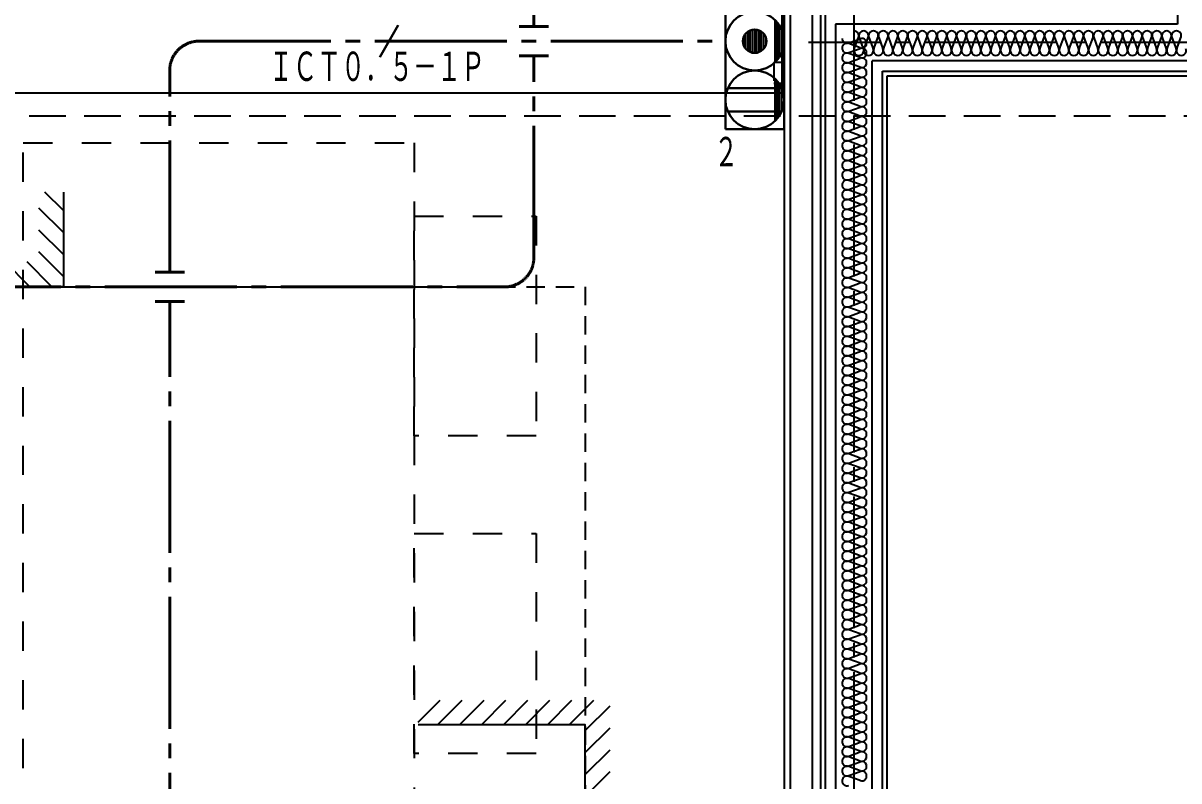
# Model space of a CAD drawing. Header units: millimetres. Extents: x 8300 to 98248, y -10383 to 40000.
# Drawn here: x 27600 to 29965, y 20189 to 21740 of the extents above; entities that cross this region are included whole.
import ezdxf
from ezdxf.enums import TextEntityAlignment as Align

# ---------------------------------------------------------------- set-up
doc = ezdxf.new("R2010")
doc.units = ezdxf.units.MM
doc.header["$LTSCALE"] = 300
for name, pattern in [('CADEWA_LINE5', [1.2, 0.9, -0.1, 0.1, -0.1]), ('CADEWA_LINE6', [2.1, 1.8, -0.1, 0.1, -0.1]), ('DASH-N', [0.375, 0.25, -0.125]), ('DASH-S', [0.2, 0.125, -0.075]), ('HIDDEN3', [0.2, 0.1, -0.1])]:
    doc.linetypes.add(name, pattern=pattern)
for name, color, linetype in [('526EH_Kabe(7)', 7, 'CONTINUOUS'), ('E配T_その他－１', 7, 'CONTINUOUS'), ('K建0_壁', 7, 'CONTINUOUS')]:
    doc.layers.add(name, color=color, linetype=linetype)
doc.styles.add('MS Gothic2', font='msgothic.ttc', dxfattribs={"width": 0.6})
doc.styles.add('txt2', font='txt.shx', dxfattribs={"width": 1.197332, "bigfont": 'extfont2'})

# ---------------------------------------------------------------- blocks, each defined once
blk = doc.blocks.new('ZGroup213', base_point=(29097, 21643))
at = {"layer": '526EH_Kabe(7)', "color": 6, "linetype": 'Continuous', "lineweight": 30}
for p, q in [((29037, 21523), (29037, 21763)), ((29037, 21763), (29157, 21763)), ((29157, 21763), (29157, 21523)), ((29157, 21523), (29037, 21523))]:
    blk.add_line(p, q, dxfattribs=at)
blk = doc.blocks.new('ZGroup214', base_point=(29097, 21583))
at = {"layer": '526EH_Kabe(7)', "color": 6, "linetype": 'Continuous', "lineweight": 30}
for p, q in [((29139, 21540.2), (29139, 21625.8)), ((29042, 21607), (29152, 21607)), ((29042, 21559), (29152, 21559))]:
    blk.add_line(p, q, dxfattribs=at)
at = {"layer": '526EH_Kabe(7)', "color": 6, "linetype": 'Continuous', "lineweight": -3}
for p, q in [((29143.5, 21545.1), (29143.5, 21620.9)), ((29148, 21551.4), (29148, 21614.6)), ((29152.5, 21560.2), (29152.5, 21605.8))]:
    blk.add_line(p, q, dxfattribs=at)
at = {"layer": '526EH_Kabe(7)', "color": 6, "linetype": 'Continuous', "lineweight": 30}
blk.add_circle((29097, 21583), 60, dxfattribs=at)
blk = doc.blocks.new('ZGroup216', base_point=(29097, 21703))
at = {"layer": '526EH_Kabe(7)', "color": 6, "linetype": 'Continuous', "lineweight": 30}
blk.add_line((29139, 21660.2), (29139, 21745.8), dxfattribs=at)
at = {"layer": '526EH_Kabe(7)', "color": 6, "linetype": 'Continuous', "lineweight": -3}
for p, q in [((29143.5, 21665.1), (29143.5, 21740.9)), ((29148, 21671.4), (29148, 21734.6)), ((29074.5, 21694.7), (29074.5, 21711.3)), ((29079, 21687.1), (29079, 21718.9)), ((29083.5, 21683.1), (29083.5, 21722.8)), ((29088, 21680.7), (29088, 21725.2)), ((29092.5, 21679.4), (29092.5, 21726.6)), ((29097, 21679), (29097, 21727)), ((29101.5, 21679.4), (29101.5, 21726.6)), ((29106, 21680.7), (29106, 21725.2)), ((29110.5, 21683.1), (29110.5, 21722.8)), ((29115, 21687.1), (29115, 21718.9)), ((29119.5, 21694.7), (29119.5, 21711.3)), ((29152.5, 21680.2), (29152.5, 21725.8))]:
    blk.add_line(p, q, dxfattribs=at)
at = {"layer": '526EH_Kabe(7)', "color": 6, "linetype": 'Continuous', "lineweight": 30}
for radius in [60, 24]:
    blk.add_circle((29097, 21703), radius, dxfattribs=at)
blk = doc.blocks.new('ZGroup247', base_point=(28304.7, 20348))
at = {"layer": 'E配T_その他－１', "color": 1, "linetype": 'CADEWA_LINE5', "lineweight": 40}
for p, q in [((27960, 21703), (29037, 21703)), ((27900, 21230), (27900, 21643)), ((27900, 19575.6), (27900, 21170)), ((27900, 19053), (27900, 19515.6)), ((27572.3, 18993), (27840, 18993))]:
    blk.add_line(p, q, dxfattribs=at)
at = {"layer": 'E配T_その他－１', "color": 1, "linetype": 'Continuous', "lineweight": 40}
for p, q in [((27930, 21230), (27870, 21230)), ((27930, 21170), (27870, 21170)), ((27870, 19575.6), (27930, 19575.6)), ((27870, 19515.6), (27930, 19515.6))]:
    blk.add_line(p, q, dxfattribs=at)
at = {"layer": 'E配T_その他－１', "color": 1, "linetype": 'CADEWA_LINE5', "lineweight": 40}
for centre, start, end in [((27960, 21643), 90, 180), ((27840, 19053), 270, 0)]:
    blk.add_arc(centre, 60, start, end, dxfattribs=at)
blk = doc.blocks.new('ZGroup248', base_point=(28319.9, 21667.9))
at = {"layer": 'E配T_その他－１', "color": 3, "linetype": 'Continuous', "lineweight": 30}
blk.add_line((28367.7, 21735.5), (28330.2, 21670.5), dxfattribs=at)
at = {"layer": 'E配T_その他－１', "color": 3, "lineweight": -3, "style": 'MS Gothic2', "width": 0.6}
blk.add_text('ＩＣＴ０．５－１Ｐ', height=60, dxfattribs=at).set_placement((28103.3, 21651.6), align=Align.MIDDLE_LEFT)
blk = doc.blocks.new('ZGroup314', base_point=(27532.4, 21126.3))
at = {"layer": 'K建0_壁', "color": 250, "linetype": 'Continuous', "lineweight": -3}
for p, q in [((27682.4, 21356.2), (27644.5, 21394.1)), ((27682.4, 21311.3), (27632.4, 21361.3)), ((27682.4, 21266.4), (27632.4, 21316.4)), ((27682.4, 21221.5), (27632.4, 21271.5)), ((27433.5, 21201), (27383.5, 21251)), ((27478.4, 21201), (27428.4, 21251)), ((27523.3, 21201), (27473.3, 21251)), ((27568.2, 21201), (27518.2, 21251)), ((27613.1, 21201), (27563.1, 21251)), ((27658, 21201), (27608, 21251)), ((27432.4, 21157.2), (27382.4, 21207.2)), ((27432.4, 21112.3), (27382.4, 21162.3)), ((27432.4, 21067.4), (27382.4, 21117.4)), ((27432.4, 21022.5), (27382.4, 21072.5)), ((27432.4, 20977.6), (27382.4, 21027.6)), ((27432.4, 20932.7), (27382.4, 20982.7)), ((27432.4, 20887.8), (27382.4, 20937.8)), ((27416.7, 20858.5), (27382.4, 20892.9))]:
    blk.add_line(p, q, dxfattribs=at)
blk.add_lwpolyline([(27682.4, 21394.1), (27682.4, 21200), (27432.4, 21200), (27432.4, 20858.5)], dxfattribs=at)
blk = doc.blocks.new('ZGroup315', base_point=(28790.8, 20152))
at = {"layer": 'K建0_壁', "color": 250, "linetype": 'Continuous', "lineweight": -3}
for p, q in [((28408.5, 20309.1), (28453.3, 20353.8)), ((28448.2, 20303.8), (28498.2, 20353.8)), ((28493.1, 20303.8), (28543.1, 20353.8)), ((28538, 20303.8), (28588, 20353.8)), ((28582.9, 20303.8), (28632.9, 20353.8)), ((28627.8, 20303.8), (28677.8, 20353.8)), ((28672.7, 20303.8), (28722.7, 20353.8)), ((28717.6, 20303.8), (28767.6, 20353.8)), ((28751, 20292.4), (28801, 20342.4)), ((28751, 20247.5), (28801, 20297.5)), ((28751, 20202.6), (28801, 20252.6)), ((28751, 20157.7), (28801, 20207.7)), ((28751, 20112.8), (28801, 20162.8)), ((28751, 20067.9), (28801, 20117.9)), ((28781.9, 20053.8), (28831.9, 20103.8)), ((28826.8, 20053.8), (28876.8, 20103.8)), ((28871.7, 20053.8), (28921.7, 20103.8)), ((28916.6, 20053.8), (28966.6, 20103.8)), ((28961.5, 20053.8), (29011.5, 20103.8)), ((29006.4, 20053.8), (29056.4, 20103.8)), ((29051.3, 20053.8), (29095.1, 20097.7))]:
    blk.add_line(p, q, dxfattribs=at)
blk.add_lwpolyline([(29095.1, 20053.8), (28750, 20053.8), (28750, 20303.8), (28408.5, 20303.8)], dxfattribs=at)
at = {"layer": 'K建0_壁', "color": 250, "lineweight": -3, "style": 'txt2', "width": 0.859876}
blk.add_text('△CH2300', height=57.6, dxfattribs=at).set_placement((28768.5, 19959.1), align=Align.BOTTOM_LEFT)
blk = doc.blocks.new('ZGroup326', base_point=(25873.5, 19761.4))
at = {"layer": 'E配T_その他－１', "color": 1, "linetype": 'CADEWA_LINE5', "lineweight": 40}
for p, q in [((28645.2, 21733), (28645.2, 21843)), ((28645.2, 21260), (28645.2, 21673)), ((25607.2, 21200), (28585.2, 21200))]:
    blk.add_line(p, q, dxfattribs=at)
at = {"layer": 'E配T_その他－１', "color": 1, "linetype": 'Continuous', "lineweight": 40}
for p, q in [((28675.2, 21733), (28615.2, 21733)), ((28675.2, 21673), (28615.2, 21673))]:
    blk.add_line(p, q, dxfattribs=at)
at = {"layer": 'E配T_その他－１', "color": 1, "linetype": 'CADEWA_LINE5', "lineweight": 40}
blk.add_arc((28585.2, 21260), 60, 270, 0, dxfattribs=at)

msp = doc.modelspace()

# ---------------------------------------------------------------- linework, layer by layer
at = {"layer": 'K建0_壁', "color": 250, "linetype": 'Continuous', "lineweight": -3}
for p, q in [((29962.5, 23412.5), (29962.5, 21737.5)), ((29153, 21597), (29153, 21847)), ((29157, 21843), (29157, 19385)), ((29169.5, 21830.5), (29169.5, 19372.5)), ((29214.5, 21785.5), (29214.5, 19327.5)), ((29241.5, 21758.5), (29241.5, 18616.5)), ((29962.5, 21737.5), (29262.5, 21737.5)), ((29262.5, 21737.5), (29262.5, 18616.5)), ((29289.6, 21699.5), (29312.5, 21708.1)), ((29312.5, 21689.5), (29289.6, 21698.1)), ((29289.6, 21679.5), (29312.5, 21688.1)), ((29300.7, 21687.5), (29309.3, 21710.4)), ((29310.7, 21710.4), (29319.3, 21687.5)), ((29320.7, 21687.5), (29329.3, 21710.4)), ((29330.7, 21710.4), (29339.3, 21687.5)), ((29340.7, 21687.5), (29349.3, 21710.4)), ((29350.7, 21710.4), (29359.3, 21687.5)), ((29360.7, 21687.5), (29369.3, 21710.4)), ((29370.7, 21710.4), (29379.3, 21687.5)), ((29380.7, 21687.5), (29389.3, 21710.4)), ((29390.7, 21710.4), (29399.3, 21687.5)), ((29400.7, 21687.5), (29409.3, 21710.4)), ((29410.7, 21710.4), (29419.3, 21687.5)), ((29420.7, 21687.5), (29429.3, 21710.4)), ((29430.7, 21710.4), (29439.3, 21687.5)), ((29440.7, 21687.5), (29449.3, 21710.4)), ((29450.7, 21710.4), (29459.3, 21687.5)), ((29460.7, 21687.5), (29469.3, 21710.4)), ((29470.7, 21710.4), (29479.3, 21687.5)), ((29480.7, 21687.5), (29489.3, 21710.4)), ((29490.7, 21710.4), (29499.3, 21687.5)), ((29500.7, 21687.5), (29509.3, 21710.4)), ((29510.7, 21710.4), (29519.3, 21687.5)), ((29520.7, 21687.5), (29529.3, 21710.4)), ((29530.7, 21710.4), (29539.3, 21687.5)), ((29540.7, 21687.5), (29549.3, 21710.4)), ((29550.7, 21710.4), (29559.3, 21687.5)), ((29560.7, 21687.5), (29569.3, 21710.4)), ((29570.7, 21710.4), (29579.3, 21687.5)), ((29580.7, 21687.5), (29589.3, 21710.4)), ((29590.7, 21710.4), (29599.3, 21687.5)), ((29600.7, 21687.5), (29609.3, 21710.4)), ((29610.7, 21710.4), (29619.3, 21687.5)), ((29620.7, 21687.5), (29629.3, 21710.4)), ((29630.7, 21710.4), (29639.3, 21687.5)), ((29640.7, 21687.5), (29649.3, 21710.4)), ((29650.7, 21710.4), (29659.3, 21687.5)), ((29660.7, 21687.5), (29669.3, 21710.4)), ((29670.7, 21710.4), (29679.3, 21687.5)), ((29680.7, 21687.5), (29689.3, 21710.4)), ((29690.7, 21710.4), (29699.3, 21687.5)), ((29700.7, 21687.5), (29709.3, 21710.4)), ((29710.7, 21710.4), (29719.3, 21687.5)), ((29720.7, 21687.5), (29729.3, 21710.4)), ((29730.7, 21710.4), (29739.3, 21687.5)), ((29740.7, 21687.5), (29749.3, 21710.4)), ((29750.7, 21710.4), (29759.3, 21687.5)), ((29760.7, 21687.5), (29769.3, 21710.4)), ((29770.7, 21710.4), (29779.3, 21687.5)), ((29780.7, 21687.5), (29789.3, 21710.4)), ((29790.7, 21710.4), (29799.3, 21687.5)), ((29800.7, 21687.5), (29809.3, 21710.4)), ((29810.7, 21710.4), (29819.3, 21687.5)), ((29820.7, 21687.5), (29829.3, 21710.4)), ((29830.7, 21710.4), (29839.3, 21687.5)), ((29840.7, 21687.5), (29849.3, 21710.4)), ((29850.7, 21710.4), (29859.3, 21687.5)), ((29860.7, 21687.5), (29869.3, 21710.4)), ((29870.7, 21710.4), (29879.3, 21687.5)), ((29880.7, 21687.5), (29889.3, 21710.4)), ((29890.7, 21710.4), (29899.3, 21687.5)), ((29900.7, 21687.5), (29909.3, 21710.4)), ((29910.7, 21710.4), (29919.3, 21687.5)), ((29920.7, 21687.5), (29929.3, 21710.4)), ((29930.7, 21710.4), (29939.3, 21687.5)), ((29940.7, 21687.5), (29949.3, 21710.4)), ((29950.7, 21710.4), (29959.3, 21687.5)), ((29960.7, 21687.5), (29969.3, 21710.4)), ((29312.5, 21669.5), (29289.6, 21678.1)), ((29289.6, 21659.5), (29312.5, 21668.1)), ((29312.5, 21649.5), (29289.6, 21658.1)), ((29289.6, 21639.5), (29312.5, 21648.1)), ((30037.5, 21662.5), (29337.5, 21662.5)), ((29337.5, 18641.5), (29337.5, 21662.5)), ((29358.5, 21641.5), (30058.5, 21641.5)), ((29358.5, 18641.5), (29358.5, 21641.5)), ((29312.5, 21629.5), (29289.6, 21638.1)), ((29289.6, 21619.5), (29312.5, 21628.1)), ((29312.5, 21609.5), (29289.6, 21618.1)), ((29289.6, 21599.5), (29312.5, 21608.1)), ((29312.5, 21589.5), (29289.6, 21598.1)), ((29289.6, 21579.5), (29312.5, 21588.1)), ((29312.5, 21569.5), (29289.6, 21578.1)), ((29289.6, 21559.5), (29312.5, 21568.1)), ((29312.5, 21549.5), (29289.6, 21558.1)), ((29289.6, 21539.5), (29312.5, 21548.1)), ((29312.5, 21529.5), (29289.6, 21538.1)), ((29289.6, 21519.5), (29312.5, 21528.1)), ((29312.5, 21509.5), (29289.6, 21518.1)), ((29289.6, 21499.5), (29312.5, 21508.1)), ((29312.5, 21489.5), (29289.6, 21498.1)), ((29289.6, 21479.5), (29312.5, 21488.1)), ((29312.5, 21469.5), (29289.6, 21478.1)), ((29289.6, 21459.5), (29312.5, 21468.1)), ((29312.5, 21449.5), (29289.6, 21458.1)), ((29289.6, 21439.5), (29312.5, 21448.1)), ((29312.5, 21429.5), (29289.6, 21438.1)), ((29289.6, 21419.5), (29312.5, 21428.1)), ((29312.5, 21409.5), (29289.6, 21418.1)), ((29289.6, 21399.5), (29312.5, 21408.1)), ((29312.5, 21389.5), (29289.6, 21398.1)), ((29289.6, 21379.5), (29312.5, 21388.1)), ((29312.5, 21369.5), (29289.6, 21378.1)), ((29289.6, 21359.5), (29312.5, 21368.1)), ((29312.5, 21349.5), (29289.6, 21358.1)), ((29289.6, 21339.5), (29312.5, 21348.1)), ((29312.5, 21329.5), (29289.6, 21338.1)), ((29289.6, 21319.5), (29312.5, 21328.1)), ((29312.5, 21309.5), (29289.6, 21318.1)), ((29289.6, 21299.5), (29312.5, 21308.1)), ((29312.5, 21289.5), (29289.6, 21298.1)), ((29289.6, 21279.5), (29312.5, 21288.1)), ((29312.5, 21269.5), (29289.6, 21278.1)), ((29289.6, 21259.5), (29312.5, 21268.1)), ((29312.5, 21249.5), (29289.6, 21258.1)), ((29289.6, 21239.5), (29312.5, 21248.1)), ((29312.5, 21229.5), (29289.6, 21238.1)), ((29289.6, 21219.5), (29312.5, 21228.1)), ((29312.5, 21209.5), (29289.6, 21218.1)), ((29289.6, 21199.5), (29312.5, 21208.1)), ((29312.5, 21189.5), (29289.6, 21198.1)), ((29289.6, 21179.5), (29312.5, 21188.1)), ((29312.5, 21169.5), (29289.6, 21178.1)), ((29289.6, 21159.5), (29312.5, 21168.1)), ((29312.5, 21149.5), (29289.6, 21158.1)), ((29289.6, 21139.5), (29312.5, 21148.1)), ((29312.5, 21129.5), (29289.6, 21138.1)), ((29289.6, 21119.5), (29312.5, 21128.1)), ((29312.5, 21109.5), (29289.6, 21118.1)), ((29289.6, 21099.5), (29312.5, 21108.1)), ((29312.5, 21089.5), (29289.6, 21098.1)), ((29289.6, 21079.5), (29312.5, 21088.1)), ((29312.5, 21069.5), (29289.6, 21078.1)), ((29289.6, 21059.5), (29312.5, 21068.1)), ((29312.5, 21049.5), (29289.6, 21058.1)), ((29289.6, 21039.5), (29312.5, 21048.1)), ((29312.5, 21029.5), (29289.6, 21038.1)), ((29289.6, 21019.5), (29312.5, 21028.1)), ((29312.5, 21009.5), (29289.6, 21018.1)), ((29289.6, 20999.5), (29312.5, 21008.1)), ((29312.5, 20989.5), (29289.6, 20998.1)), ((29289.6, 20979.5), (29312.5, 20988.1)), ((29312.5, 20969.5), (29289.6, 20978.1)), ((29289.6, 20959.5), (29312.5, 20968.1)), ((29312.5, 20949.5), (29289.6, 20958.1)), ((29289.6, 20939.5), (29312.5, 20948.1)), ((29312.5, 20929.5), (29289.6, 20938.1)), ((29289.6, 20919.5), (29312.5, 20928.1)), ((29312.5, 20909.5), (29289.6, 20918.1)), ((29289.6, 20899.5), (29312.5, 20908.1)), ((29312.5, 20889.5), (29289.6, 20898.1)), ((29289.6, 20879.5), (29312.5, 20888.1)), ((29312.5, 20869.5), (29289.6, 20878.1)), ((29289.6, 20859.5), (29312.5, 20868.1)), ((29312.5, 20849.5), (29289.6, 20858.1)), ((29289.6, 20839.5), (29312.5, 20848.1)), ((29312.5, 20829.5), (29289.6, 20838.1)), ((29289.6, 20819.5), (29312.5, 20828.1)), ((29312.5, 20809.5), (29289.6, 20818.1)), ((29289.6, 20799.5), (29312.5, 20808.1)), ((29312.5, 20789.5), (29289.6, 20798.1)), ((29289.6, 20779.5), (29312.5, 20788.1)), ((29312.5, 20769.5), (29289.6, 20778.1)), ((29289.6, 20759.5), (29312.5, 20768.1)), ((29312.5, 20749.5), (29289.6, 20758.1)), ((29289.6, 20739.5), (29312.5, 20748.1)), ((29312.5, 20729.5), (29289.6, 20738.1)), ((29289.6, 20719.5), (29312.5, 20728.1)), ((29312.5, 20709.5), (29289.6, 20718.1)), ((29289.6, 20699.5), (29312.5, 20708.1)), ((29312.5, 20689.5), (29289.6, 20698.1)), ((29289.6, 20679.5), (29312.5, 20688.1)), ((29312.5, 20669.5), (29289.6, 20678.1)), ((29289.6, 20659.5), (29312.5, 20668.1)), ((29312.5, 20649.5), (29289.6, 20658.1)), ((29289.6, 20639.5), (29312.5, 20648.1)), ((29312.5, 20629.5), (29289.6, 20638.1)), ((29289.6, 20619.5), (29312.5, 20628.1)), ((29312.5, 20609.5), (29289.6, 20618.1)), ((29289.6, 20599.5), (29312.5, 20608.1)), ((29312.5, 20589.5), (29289.6, 20598.1)), ((29289.6, 20579.5), (29312.5, 20588.1)), ((29312.5, 20569.5), (29289.6, 20578.1)), ((29289.6, 20559.5), (29312.5, 20568.1)), ((29312.5, 20549.5), (29289.6, 20558.1)), ((29289.6, 20539.5), (29312.5, 20548.1)), ((29312.5, 20529.5), (29289.6, 20538.1)), ((29289.6, 20519.5), (29312.5, 20528.1)), ((29312.5, 20509.5), (29289.6, 20518.1)), ((29289.6, 20499.5), (29312.5, 20508.1)), ((29312.5, 20489.5), (29289.6, 20498.1)), ((29289.6, 20479.5), (29312.5, 20488.1)), ((29312.5, 20469.5), (29289.6, 20478.1)), ((29289.6, 20459.5), (29312.5, 20468.1)), ((29312.5, 20449.5), (29289.6, 20458.1)), ((29289.6, 20439.5), (29312.5, 20448.1)), ((29312.5, 20429.5), (29289.6, 20438.1)), ((29289.6, 20419.5), (29312.5, 20428.1)), ((29312.5, 20409.5), (29289.6, 20418.1)), ((29289.6, 20399.5), (29312.5, 20408.1)), ((29312.5, 20389.5), (29289.6, 20398.1)), ((29289.6, 20379.5), (29312.5, 20388.1)), ((29312.5, 20369.5), (29289.6, 20378.1)), ((29289.6, 20359.5), (29312.5, 20368.1)), ((29312.5, 20349.5), (29289.6, 20358.1)), ((29289.6, 20339.5), (29312.5, 20348.1)), ((29312.5, 20329.5), (29289.6, 20338.1)), ((29289.6, 20319.5), (29312.5, 20328.1)), ((29312.5, 20309.5), (29289.6, 20318.1)), ((29289.6, 20299.5), (29312.5, 20308.1)), ((29312.5, 20289.5), (29289.6, 20298.1)), ((29289.6, 20279.5), (29312.5, 20288.1)), ((29312.5, 20269.5), (29289.6, 20278.1)), ((29289.6, 20259.5), (29312.5, 20268.1)), ((29312.5, 20249.5), (29289.6, 20258.1)), ((29289.6, 20239.5), (29312.5, 20248.1)), ((29312.5, 20229.5), (29289.6, 20238.1)), ((29289.6, 20219.5), (29312.5, 20228.1)), ((29312.5, 20209.5), (29289.6, 20218.1)), ((29289.6, 20199.5), (29312.5, 20208.1)), ((29312.5, 20189.5), (29289.6, 20198.1))]:
    msp.add_line(p, q, dxfattribs=at)
at = {"layer": 'K建0_壁', "color": 250, "linetype": 'CADEWA_LINE5', "lineweight": -3}
for p, q in [((29300, 21851.2), (29300, 15304.7)), ((31156, 21700), (29207.1, 21700))]:
    msp.add_line(p, q, dxfattribs=at)
at = {"layer": 'K建0_壁', "color": 250, "linetype": 'Continuous', "lineweight": -3, "ltscale": 0.3}
for p, q in [((29232, 18616.5), (29232, 21768)), ((29368, 18641.5), (29368, 21632))]:
    msp.add_line(p, q, dxfattribs=at)
at = {"layer": 'K建0_壁', "color": 250, "linetype": 'DASH-N', "lineweight": -3}
msp.add_line((23000, 21550), (30569.7, 21550), dxfattribs=at)
at = {"layer": 'K建0_壁', "color": 250, "linetype": 'Continuous', "lineweight": -3, "ltscale": 0.3}
msp.add_lwpolyline([(29368, 21632), (30068, 21632), (30068, 23382)], dxfattribs=at)
at = {"layer": 'K建0_壁', "color": 250, "linetype": 'DASH-S', "lineweight": -3}
for points in [[(29157, 21659.5), (29136.5, 21659.5), (29136.5, 21617), (29157, 21617)], [(27250, 21200), (28750, 21200), (28750, 19800), (27250, 19800)]]:
    msp.add_lwpolyline(points, close=True, dxfattribs=at)
at = {"layer": 'K建0_壁', "color": 250, "linetype": 'Continuous', "lineweight": -3}
msp.add_lwpolyline([(27203, 21597), (29132, 21597), (29153, 21597)], dxfattribs=at)
at = {"layer": 'K建0_壁', "color": 250, "linetype": 'HIDDEN3', "lineweight": -3, "ltscale": 2}
for points in [[(28400, 20095), (27600, 20095), (27600, 21495), (28400, 21495)], [(28650, 20895), (28400, 20895), (28400, 21345), (28650, 21345)], [(28650, 20245), (28400, 20245), (28400, 20695), (28650, 20695)]]:
    msp.add_lwpolyline(points, close=True, dxfattribs=at)
at = {"layer": 'K建0_壁', "color": 250, "linetype": 'Continuous', "lineweight": -3}
for centre, start, end in [((29300, 21714), 339.2034, 90), ((29320, 21714), 90, 200.7966), ((29320, 21714), 339.2034, 90), ((29340, 21714), 90, 200.7966), ((29340, 21714), 339.2034, 90), ((29360, 21714), 90, 200.7966), ((29360, 21714), 339.2034, 90), ((29380, 21714), 90, 200.7966), ((29380, 21714), 339.2034, 90), ((29400, 21714), 90, 200.7966), ((29400, 21714), 339.2034, 90), ((29420, 21714), 90, 200.7966), ((29420, 21714), 339.2034, 90), ((29440, 21714), 90, 200.7966), ((29440, 21714), 339.2034, 90), ((29460, 21714), 90, 200.7966), ((29460, 21714), 339.2034, 90), ((29480, 21714), 90, 200.7966), ((29480, 21714), 339.2034, 90), ((29500, 21714), 90, 200.7966), ((29500, 21714), 339.2034, 90), ((29520, 21714), 90, 200.7966), ((29520, 21714), 339.2034, 90), ((29540, 21714), 90, 200.7966), ((29540, 21714), 339.2034, 90), ((29560, 21714), 90, 200.7966), ((29560, 21714), 339.2034, 90), ((29580, 21714), 90, 200.7966), ((29580, 21714), 339.2034, 90), ((29600, 21714), 90, 200.7966), ((29600, 21714), 339.2034, 90), ((29620, 21714), 90, 200.7966), ((29620, 21714), 339.2034, 90), ((29640, 21714), 90, 200.7966), ((29640, 21714), 339.2034, 90), ((29660, 21714), 90, 200.7966), ((29660, 21714), 339.2034, 90), ((29680, 21714), 90, 200.7966), ((29680, 21714), 339.2034, 90), ((29700, 21714), 90, 200.7966), ((29700, 21714), 339.2034, 90), ((29720, 21714), 90, 200.7966), ((29720, 21714), 339.2034, 90), ((29740, 21714), 90, 200.7966), ((29740, 21714), 339.2034, 90), ((29760, 21714), 90, 200.7966), ((29760, 21714), 339.2034, 90), ((29780, 21714), 90, 200.7966), ((29780, 21714), 339.2034, 90), ((29800, 21714), 90, 200.7966), ((29800, 21714), 339.2034, 90), ((29820, 21714), 90, 200.7966), ((29820, 21714), 339.2034, 90), ((29840, 21714), 90, 200.7966), ((29840, 21714), 339.2034, 90), ((29860, 21714), 90, 200.7966), ((29860, 21714), 339.2034, 90), ((29880, 21714), 90, 200.7966), ((29880, 21714), 339.2034, 90), ((29900, 21714), 90, 200.7966), ((29900, 21714), 339.2034, 90), ((29920, 21714), 90, 200.7966), ((29920, 21714), 339.2034, 90), ((29940, 21714), 90, 200.7966), ((29940, 21714), 339.2034, 90), ((29960, 21714), 90, 200.7966), ((29960, 21714), 339.2034, 90), ((29286, 21708.8), 180, 290.7966), ((29286, 21688.8), 69.2034, 180), ((29286, 21688.8), 180, 290.7966), ((29310, 21684), 159.2034, 20.7966), ((29316, 21698.8), 249.2034, 110.7966), ((29316, 21678.8), 249.2034, 110.7966), ((29330, 21684), 159.2034, 20.7966), ((29350, 21684), 159.2034, 20.7966), ((29370, 21684), 159.2034, 20.7966), ((29390, 21684), 159.2034, 20.7966), ((29410, 21684), 159.2034, 20.7966), ((29430, 21684), 159.2034, 20.7966), ((29450, 21684), 159.2034, 20.7966), ((29470, 21684), 159.2034, 20.7966), ((29490, 21684), 159.2034, 20.7966), ((29510, 21684), 159.2034, 20.7966), ((29530, 21684), 159.2034, 20.7966), ((29550, 21684), 159.2034, 20.7966), ((29570, 21684), 159.2034, 20.7966), ((29590, 21684), 159.2034, 20.7966), ((29610, 21684), 159.2034, 20.7966), ((29630, 21684), 159.2034, 20.7966), ((29650, 21684), 159.2034, 20.7966), ((29670, 21684), 159.2034, 20.7966), ((29690, 21684), 159.2034, 20.7966), ((29710, 21684), 159.2034, 20.7966), ((29730, 21684), 159.2034, 20.7966), ((29750, 21684), 159.2034, 20.7966), ((29770, 21684), 159.2034, 20.7966), ((29790, 21684), 159.2034, 20.7966), ((29810, 21684), 159.2034, 20.7966), ((29830, 21684), 159.2034, 20.7966), ((29850, 21684), 159.2034, 20.7966), ((29870, 21684), 159.2034, 20.7966), ((29890, 21684), 159.2034, 20.7966), ((29910, 21684), 159.2034, 20.7966), ((29930, 21684), 159.2034, 20.7966), ((29950, 21684), 159.2034, 20.7966), ((29970, 21684), 159.2034, 20.7966), ((29286, 21668.8), 69.2034, 180), ((29286, 21668.8), 180, 290.7966), ((29316, 21658.8), 249.2034, 110.7966), ((29286, 21648.8), 69.2034, 180), ((29286, 21648.8), 180, 290.7966), ((29316, 21638.8), 249.2034, 110.7966), ((29286, 21628.8), 69.2034, 180), ((29286, 21628.8), 180, 290.7966), ((29286, 21608.8), 69.2034, 180), ((29316, 21618.8), 249.2034, 110.7966), ((29286, 21608.8), 180, 290.7966), ((29286, 21588.8), 69.2034, 180), ((29316, 21598.8), 249.2034, 110.7966), ((29286, 21588.8), 180, 290.7966), ((29286, 21568.8), 69.2034, 180), ((29316, 21578.8), 249.2034, 110.7966), ((29286, 21568.8), 180, 290.7966), ((29286, 21548.8), 69.2034, 180), ((29286, 21548.8), 180, 290.7966), ((29316, 21558.8), 249.2034, 110.7966), ((29316, 21538.8), 249.2034, 110.7966), ((29286, 21528.8), 69.2034, 180), ((29286, 21528.8), 180, 290.7966), ((29316, 21518.8), 249.2034, 110.7966), ((29286, 21508.8), 69.2034, 180), ((29286, 21508.8), 180, 290.7966), ((29286, 21488.8), 69.2034, 180), ((29316, 21498.8), 249.2034, 110.7966), ((29286, 21488.8), 180, 290.7966), ((29286, 21468.8), 69.2034, 180), ((29316, 21478.8), 249.2034, 110.7966), ((29286, 21468.8), 180, 290.7966), ((29286, 21448.8), 69.2034, 180), ((29316, 21458.8), 249.2034, 110.7966), ((29286, 21448.8), 180, 290.7966), ((29286, 21428.8), 69.2034, 180), ((29286, 21428.8), 180, 290.7966), ((29316, 21438.8), 249.2034, 110.7966), ((29316, 21418.8), 249.2034, 110.7966), ((29286, 21408.8), 69.2034, 180), ((29286, 21408.8), 180, 290.7966), ((29316, 21398.8), 249.2034, 110.7966), ((29286, 21388.8), 69.2034, 180), ((29286, 21388.8), 180, 290.7966), ((29316, 21378.8), 249.2034, 110.7966), ((29286, 21368.8), 69.2034, 180), ((29286, 21368.8), 180, 290.7966), ((29286, 21348.8), 69.2034, 180), ((29316, 21358.8), 249.2034, 110.7966), ((29286, 21348.8), 180, 290.7966), ((29286, 21328.8), 69.2034, 180), ((29316, 21338.8), 249.2034, 110.7966), ((29286, 21328.8), 180, 290.7966), ((29286, 21308.8), 69.2034, 180), ((29286, 21308.8), 180, 290.7966), ((29316, 21318.8), 249.2034, 110.7966), ((29316, 21298.8), 249.2034, 110.7966), ((29286, 21288.8), 69.2034, 180), ((29286, 21288.8), 180, 290.7966), ((29316, 21278.8), 249.2034, 110.7966), ((29286, 21268.8), 69.2034, 180), ((29286, 21268.8), 180, 290.7966), ((29316, 21258.8), 249.2034, 110.7966), ((29286, 21248.8), 69.2034, 180), ((29286, 21248.8), 180, 290.7966), ((29286, 21228.8), 69.2034, 180), ((29316, 21238.8), 249.2034, 110.7966), ((29286, 21228.8), 180, 290.7966), ((29286, 21208.8), 69.2034, 180), ((29316, 21218.8), 249.2034, 110.7966), ((29286, 21208.8), 180, 290.7966), ((29286, 21188.8), 69.2034, 180), ((29316, 21198.8), 249.2034, 110.7966), ((29286, 21188.8), 180, 290.7966), ((29286, 21168.8), 69.2034, 180), ((29286, 21168.8), 180, 290.7966), ((29316, 21178.8), 249.2034, 110.7966), ((29316, 21158.8), 249.2034, 110.7966), ((29286, 21148.8), 69.2034, 180), ((29286, 21148.8), 180, 290.7966), ((29316, 21138.8), 249.2034, 110.7966), ((29286, 21128.8), 69.2034, 180), ((29286, 21128.8), 180, 290.7966), ((29316, 21118.8), 249.2034, 110.7966), ((29286, 21108.8), 69.2034, 180), ((29286, 21108.8), 180, 290.7966), ((29286, 21088.8), 69.2034, 180), ((29316, 21098.8), 249.2034, 110.7966), ((29286, 21088.8), 180, 290.7966), ((29286, 21068.8), 69.2034, 180), ((29316, 21078.8), 249.2034, 110.7966), ((29286, 21068.8), 180, 290.7966), ((29286, 21048.8), 69.2034, 180), ((29286, 21048.8), 180, 290.7966), ((29316, 21058.8), 249.2034, 110.7966), ((29316, 21038.8), 249.2034, 110.7966), ((29286, 21028.8), 69.2034, 180), ((29286, 21028.8), 180, 290.7966), ((29316, 21018.8), 249.2034, 110.7966), ((29286, 21008.8), 69.2034, 180), ((29286, 21008.8), 180, 290.7966), ((29316, 20998.8), 249.2034, 110.7966), ((29286, 20988.8), 69.2034, 180), ((29286, 20988.8), 180, 290.7966), ((29286, 20968.8), 69.2034, 180), ((29316, 20978.8), 249.2034, 110.7966), ((29286, 20968.8), 180, 290.7966), ((29286, 20948.8), 69.2034, 180), ((29316, 20958.8), 249.2034, 110.7966), ((29286, 20948.8), 180, 290.7966), ((29286, 20928.8), 69.2034, 180), ((29316, 20938.8), 249.2034, 110.7966), ((29286, 20928.8), 180, 290.7966), ((29286, 20908.8), 69.2034, 180), ((29286, 20908.8), 180, 290.7966), ((29316, 20918.8), 249.2034, 110.7966), ((29316, 20898.8), 249.2034, 110.7966), ((29286, 20888.8), 69.2034, 180), ((29286, 20888.8), 180, 290.7966), ((29316, 20878.8), 249.2034, 110.7966), ((29286, 20868.8), 69.2034, 180), ((29286, 20868.8), 180, 290.7966), ((29316, 20858.8), 249.2034, 110.7966), ((29286, 20848.8), 69.2034, 180), ((29286, 20848.8), 180, 290.7966), ((29286, 20828.8), 69.2034, 180), ((29316, 20838.8), 249.2034, 110.7966), ((29286, 20828.8), 180, 290.7966), ((29286, 20808.8), 69.2034, 180), ((29316, 20818.8), 249.2034, 110.7966), ((29286, 20808.8), 180, 290.7966), ((29286, 20788.8), 69.2034, 180), ((29286, 20788.8), 180, 290.7966), ((29316, 20798.8), 249.2034, 110.7966), ((29316, 20778.8), 249.2034, 110.7966), ((29286, 20768.8), 69.2034, 180), ((29286, 20768.8), 180, 290.7966), ((29316, 20758.8), 249.2034, 110.7966), ((29286, 20748.8), 69.2034, 180), ((29286, 20748.8), 180, 290.7966), ((29316, 20738.8), 249.2034, 110.7966), ((29286, 20728.8), 69.2034, 180), ((29286, 20728.8), 180, 290.7966), ((29286, 20708.8), 69.2034, 180), ((29316, 20718.8), 249.2034, 110.7966), ((29286, 20708.8), 180, 290.7966), ((29286, 20688.8), 69.2034, 180), ((29316, 20698.8), 249.2034, 110.7966), ((29286, 20688.8), 180, 290.7966), ((29286, 20668.8), 69.2034, 180), ((29316, 20678.8), 249.2034, 110.7966), ((29286, 20668.8), 180, 290.7966), ((29286, 20648.8), 69.2034, 180), ((29286, 20648.8), 180, 290.7966), ((29316, 20658.8), 249.2034, 110.7966), ((29316, 20638.8), 249.2034, 110.7966), ((29286, 20628.8), 69.2034, 180), ((29286, 20628.8), 180, 290.7966), ((29316, 20618.8), 249.2034, 110.7966), ((29286, 20608.8), 69.2034, 180), ((29286, 20608.8), 180, 290.7966), ((29316, 20598.8), 249.2034, 110.7966), ((29286, 20588.8), 69.2034, 180), ((29286, 20588.8), 180, 290.7966), ((29286, 20568.8), 69.2034, 180), ((29316, 20578.8), 249.2034, 110.7966), ((29286, 20568.8), 180, 290.7966), ((29286, 20548.8), 69.2034, 180), ((29316, 20558.8), 249.2034, 110.7966), ((29286, 20548.8), 180, 290.7966), ((29286, 20528.8), 69.2034, 180), ((29286, 20528.8), 180, 290.7966), ((29316, 20538.8), 249.2034, 110.7966), ((29316, 20518.8), 249.2034, 110.7966), ((29286, 20508.8), 69.2034, 180), ((29286, 20508.8), 180, 290.7966), ((29316, 20498.8), 249.2034, 110.7966), ((29286, 20488.8), 69.2034, 180), ((29286, 20488.8), 180, 290.7966), ((29316, 20478.8), 249.2034, 110.7966), ((29286, 20468.8), 69.2034, 180), ((29286, 20468.8), 180, 290.7966), ((29286, 20448.8), 69.2034, 180), ((29316, 20458.8), 249.2034, 110.7966), ((29286, 20448.8), 180, 290.7966), ((29286, 20428.8), 69.2034, 180), ((29316, 20438.8), 249.2034, 110.7966), ((29286, 20428.8), 180, 290.7966), ((29286, 20408.8), 69.2034, 180), ((29316, 20418.8), 249.2034, 110.7966), ((29286, 20408.8), 180, 290.7966), ((29286, 20388.8), 69.2034, 180), ((29286, 20388.8), 180, 290.7966), ((29316, 20398.8), 249.2034, 110.7966), ((29316, 20378.8), 249.2034, 110.7966), ((29286, 20368.8), 69.2034, 180), ((29286, 20368.8), 180, 290.7966), ((29316, 20358.8), 249.2034, 110.7966), ((29286, 20348.8), 69.2034, 180), ((29286, 20348.8), 180, 290.7966), ((29316, 20338.8), 249.2034, 110.7966), ((29286, 20328.8), 69.2034, 180), ((29286, 20328.8), 180, 290.7966), ((29286, 20308.8), 69.2034, 180), ((29316, 20318.8), 249.2034, 110.7966), ((29286, 20308.8), 180, 290.7966), ((29286, 20288.8), 69.2034, 180), ((29316, 20298.8), 249.2034, 110.7966), ((29286, 20288.8), 180, 290.7966), ((29286, 20268.8), 69.2034, 180), ((29286, 20268.8), 180, 290.7966), ((29316, 20278.8), 249.2034, 110.7966), ((29316, 20258.8), 249.2034, 110.7966), ((29286, 20248.8), 69.2034, 180), ((29286, 20248.8), 180, 290.7966), ((29316, 20238.8), 249.2034, 110.7966), ((29286, 20228.8), 69.2034, 180), ((29286, 20228.8), 180, 290.7966), ((29316, 20218.8), 249.2034, 110.7966), ((29286, 20208.8), 69.2034, 180), ((29286, 20208.8), 180, 290.7966), ((29286, 20188.8), 69.2034, 180), ((29316, 20198.8), 249.2034, 110.7966), ((29286, 20188.8), 180, 290.7966)]:
    msp.add_arc(centre, 10, start, end, dxfattribs=at)

# ---------------------------------------------------------------- block references
at = {"layer": '526EH_Kabe(7)', "linetype": 'Continuous', "lineweight": 30}
for name, p in [('ZGroup213', (29097, 21643)), ('ZGroup216', (29097, 21703)), ('ZGroup214', (29097, 21583))]:
    msp.add_blockref(name, p, dxfattribs=at)
at = {"layer": 'E配T_その他－１', "linetype": 'Continuous', "lineweight": -3}
for name, p in [('ZGroup326', (25873.5, 19761.4)), ('ZGroup248', (28319.9, 21667.9)), ('ZGroup247', (28304.7, 20348))]:
    msp.add_blockref(name, p, dxfattribs=at)
at = {"layer": 'K建0_壁', "linetype": 'CADEWA_LINE6', "lineweight": 15}
for name, p in [('ZGroup314', (27532.4, 21126.3)), ('ZGroup315', (28790.8, 20152))]:
    msp.add_blockref(name, p, dxfattribs=at)

# ---------------------------------------------------------------- texts
at = {"layer": '526EH_Kabe(7)', "color": 220, "lineweight": -3, "style": 'MS Gothic2', "width": 0.6}
msp.add_text('２', height=60, dxfattribs=at).set_placement((29014, 21477), align=Align.MIDDLE_LEFT)

doc.saveas('drawing.dxf')
